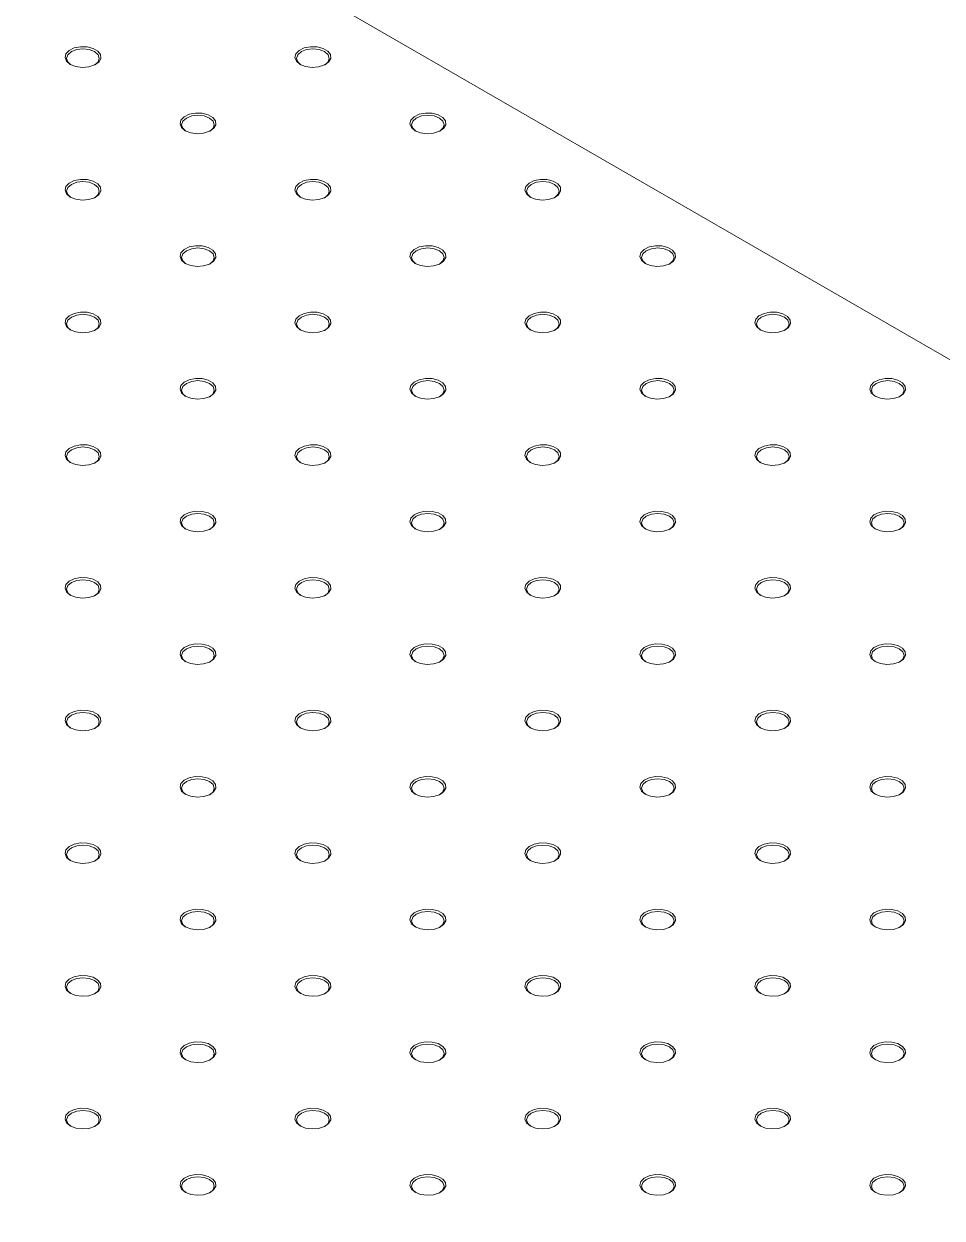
# Model space of a CAD drawing. Header units: inches. Extents: x 0.1 to 10.9, y 0 to 8.5.
# Drawn here: x 9.414 to 9.927, y 7.016 to 7.683 of the extents above; entities that cross this region are included whole.
import ezdxf

# ---------------------------------------------------------------- set-up
doc = ezdxf.new("R2010")
doc.units = ezdxf.units.IN
doc.header["$MEASUREMENT"] = 0

msp = doc.modelspace()

# ---------------------------------------------------------------- linework, layer by layer
at = {"color": 7, "linetype": 'Continuous', "lineweight": 18}
msp.add_line((10.78815, 7.00127), (8.49006, 8.32793), dxfattribs=at)
at = {"color": 7, "linetype": 'Continuous', "lineweight": 18, "flags": 128}
for points in [[(9.4398, 7.66087), (9.43771, 7.66263), (9.43687, 7.6647), (9.43738, 7.66681), (9.43917, 7.66867), (9.44201, 7.67003), (9.44551, 7.67071), (9.4492, 7.67061), (9.45258, 7.66975), (9.45519, 7.66825), (9.45668, 7.6663), (9.45685, 7.66417), (9.45568, 7.66215), (9.45332, 7.66051), (9.45009, 7.65947), (9.44644, 7.65918), (9.44284, 7.65966), (9.4398, 7.66087)], [(9.45367, 7.66068), (9.45534, 7.66221), (9.45604, 7.66423), (9.45534, 7.66624), (9.45336, 7.66796), (9.4504, 7.6691), (9.4469, 7.6695), (9.44341, 7.6691), (9.44044, 7.66796), (9.43846, 7.66624), (9.43777, 7.66423), (9.43846, 7.66221), (9.44013, 7.66068)], [(9.56836, 7.66087), (9.56628, 7.66263), (9.56543, 7.6647), (9.56594, 7.66681), (9.56774, 7.66867), (9.57058, 7.67003), (9.57408, 7.67071), (9.57777, 7.67061), (9.58114, 7.66975), (9.58375, 7.66825), (9.58525, 7.6663), (9.58542, 7.66417), (9.58424, 7.66215), (9.58188, 7.66051), (9.57866, 7.65947), (9.575, 7.65918), (9.57141, 7.65966), (9.56836, 7.66087)], [(9.58223, 7.66068), (9.58391, 7.66221), (9.5846, 7.66423), (9.58391, 7.66624), (9.58193, 7.66796), (9.57896, 7.6691), (9.57547, 7.6695), (9.57197, 7.6691), (9.56901, 7.66796), (9.56703, 7.66624), (9.56633, 7.66423), (9.56703, 7.66221), (9.5687, 7.66068)], [(9.50408, 7.62376), (9.50199, 7.62552), (9.50115, 7.62759), (9.50166, 7.6297), (9.50346, 7.63156), (9.5063, 7.63293), (9.5098, 7.6336), (9.51348, 7.6335), (9.51686, 7.63264), (9.51947, 7.63114), (9.52096, 7.62919), (9.52113, 7.62706), (9.51996, 7.62504), (9.5176, 7.6234), (9.51438, 7.62236), (9.51072, 7.62207), (9.50713, 7.62255), (9.50408, 7.62376)], [(9.51795, 7.62357), (9.51963, 7.6251), (9.52032, 7.62712), (9.51963, 7.62913), (9.51764, 7.63085), (9.51468, 7.63199), (9.51118, 7.63239), (9.50769, 7.63199), (9.50472, 7.63085), (9.50274, 7.62913), (9.50205, 7.62712), (9.50274, 7.6251), (9.50442, 7.62357)], [(9.63265, 7.62376), (9.63056, 7.62552), (9.62971, 7.62759), (9.63022, 7.6297), (9.63202, 7.63156), (9.63486, 7.63293), (9.63836, 7.6336), (9.64205, 7.6335), (9.64543, 7.63264), (9.64804, 7.63114), (9.64953, 7.62919), (9.6497, 7.62706), (9.64853, 7.62504), (9.64617, 7.6234), (9.64294, 7.62236), (9.63929, 7.62207), (9.63569, 7.62255), (9.63265, 7.62376)], [(9.64652, 7.62357), (9.64819, 7.6251), (9.64889, 7.62712), (9.64819, 7.62913), (9.64621, 7.63085), (9.64325, 7.63199), (9.63975, 7.63239), (9.63625, 7.63199), (9.63329, 7.63085), (9.63131, 7.62913), (9.63061, 7.62712), (9.63131, 7.6251), (9.63298, 7.62357)], [(9.4398, 7.58665), (9.43771, 7.58841), (9.43687, 7.59048), (9.43738, 7.59259), (9.43917, 7.59445), (9.44201, 7.59582), (9.44551, 7.59649), (9.4492, 7.59639), (9.45258, 7.59553), (9.45519, 7.59403), (9.45668, 7.59208), (9.45685, 7.58995), (9.45568, 7.58793), (9.45332, 7.58629), (9.45009, 7.58525), (9.44644, 7.58496), (9.44284, 7.58544), (9.4398, 7.58665)], [(9.45367, 7.58646), (9.45534, 7.58799), (9.45604, 7.59001), (9.45534, 7.59203), (9.45336, 7.59374), (9.4504, 7.59488), (9.4469, 7.59528), (9.44341, 7.59488), (9.44044, 7.59374), (9.43846, 7.59203), (9.43777, 7.59001), (9.43846, 7.58799), (9.44013, 7.58646)], [(9.56836, 7.58665), (9.56628, 7.58841), (9.56543, 7.59048), (9.56594, 7.59259), (9.56774, 7.59445), (9.57058, 7.59582), (9.57408, 7.59649), (9.57777, 7.59639), (9.58114, 7.59553), (9.58375, 7.59403), (9.58525, 7.59208), (9.58542, 7.58995), (9.58424, 7.58793), (9.58188, 7.58629), (9.57866, 7.58525), (9.575, 7.58496), (9.57141, 7.58544), (9.56836, 7.58665)], [(9.58223, 7.58646), (9.58391, 7.58799), (9.5846, 7.59001), (9.58391, 7.59203), (9.58193, 7.59374), (9.57896, 7.59488), (9.57547, 7.59528), (9.57197, 7.59488), (9.56901, 7.59374), (9.56703, 7.59203), (9.56633, 7.59001), (9.56703, 7.58799), (9.5687, 7.58646)], [(9.69693, 7.58665), (9.69484, 7.58841), (9.694, 7.59048), (9.69451, 7.59259), (9.6963, 7.59445), (9.69914, 7.59582), (9.70264, 7.59649), (9.70633, 7.59639), (9.70971, 7.59553), (9.71232, 7.59403), (9.71381, 7.59208), (9.71398, 7.58995), (9.71281, 7.58793), (9.71045, 7.58629), (9.70722, 7.58525), (9.70357, 7.58496), (9.69997, 7.58544), (9.69693, 7.58665)], [(9.7108, 7.58646), (9.71247, 7.58799), (9.71317, 7.59001), (9.71247, 7.59203), (9.71049, 7.59374), (9.70753, 7.59488), (9.70403, 7.59528), (9.70054, 7.59488), (9.69757, 7.59374), (9.69559, 7.59203), (9.6949, 7.59001), (9.69559, 7.58799), (9.69726, 7.58646)], [(9.50408, 7.54954), (9.50199, 7.5513), (9.50115, 7.55337), (9.50166, 7.55548), (9.50346, 7.55734), (9.5063, 7.55871), (9.5098, 7.55938), (9.51348, 7.55928), (9.51686, 7.55842), (9.51947, 7.55692), (9.52096, 7.55497), (9.52113, 7.55284), (9.51996, 7.55082), (9.5176, 7.54918), (9.51438, 7.54814), (9.51072, 7.54785), (9.50713, 7.54833), (9.50408, 7.54954)], [(9.51795, 7.54935), (9.51963, 7.55088), (9.52032, 7.5529), (9.51963, 7.55492), (9.51764, 7.55663), (9.51468, 7.55777), (9.51118, 7.55817), (9.50769, 7.55777), (9.50472, 7.55663), (9.50274, 7.55492), (9.50205, 7.5529), (9.50274, 7.55088), (9.50442, 7.54935)], [(9.63265, 7.54954), (9.63056, 7.5513), (9.62971, 7.55337), (9.63022, 7.55548), (9.63202, 7.55734), (9.63486, 7.55871), (9.63836, 7.55938), (9.64205, 7.55928), (9.64543, 7.55842), (9.64804, 7.55692), (9.64953, 7.55497), (9.6497, 7.55284), (9.64853, 7.55082), (9.64617, 7.54918), (9.64294, 7.54814), (9.63929, 7.54785), (9.63569, 7.54833), (9.63265, 7.54954)], [(9.64652, 7.54935), (9.64819, 7.55088), (9.64889, 7.5529), (9.64819, 7.55492), (9.64621, 7.55663), (9.64325, 7.55777), (9.63975, 7.55817), (9.63625, 7.55777), (9.63329, 7.55663), (9.63131, 7.55492), (9.63061, 7.5529), (9.63131, 7.55088), (9.63298, 7.54935)], [(9.76121, 7.54954), (9.75912, 7.5513), (9.75828, 7.55337), (9.75879, 7.55548), (9.76059, 7.55734), (9.76343, 7.55871), (9.76693, 7.55938), (9.77061, 7.55928), (9.77399, 7.55842), (9.7766, 7.55692), (9.77809, 7.55497), (9.77826, 7.55284), (9.77709, 7.55082), (9.77473, 7.54918), (9.77151, 7.54814), (9.76785, 7.54785), (9.76426, 7.54833), (9.76121, 7.54954)], [(9.77508, 7.54935), (9.77675, 7.55088), (9.77745, 7.5529), (9.77675, 7.55492), (9.77477, 7.55663), (9.77181, 7.55777), (9.76831, 7.55817), (9.76482, 7.55777), (9.76185, 7.55663), (9.75987, 7.55492), (9.75918, 7.5529), (9.75987, 7.55088), (9.76155, 7.54935)], [(9.4398, 7.51243), (9.43771, 7.51419), (9.43687, 7.51626), (9.43738, 7.51837), (9.43917, 7.52024), (9.44201, 7.5216), (9.44551, 7.52227), (9.4492, 7.52218), (9.45258, 7.52131), (9.45519, 7.51981), (9.45668, 7.51786), (9.45685, 7.51573), (9.45568, 7.51371), (9.45332, 7.51207), (9.45009, 7.51103), (9.44644, 7.51074), (9.44284, 7.51123), (9.4398, 7.51243)], [(9.56836, 7.51243), (9.56628, 7.51419), (9.56543, 7.51626), (9.56594, 7.51837), (9.56774, 7.52024), (9.57058, 7.5216), (9.57408, 7.52227), (9.57777, 7.52218), (9.58114, 7.52131), (9.58375, 7.51981), (9.58525, 7.51786), (9.58542, 7.51573), (9.58424, 7.51371), (9.58188, 7.51207), (9.57866, 7.51103), (9.575, 7.51074), (9.57141, 7.51123), (9.56836, 7.51243)], [(9.69693, 7.51243), (9.69484, 7.51419), (9.694, 7.51626), (9.69451, 7.51837), (9.6963, 7.52024), (9.69914, 7.5216), (9.70264, 7.52227), (9.70633, 7.52218), (9.70971, 7.52131), (9.71232, 7.51981), (9.71381, 7.51786), (9.71398, 7.51573), (9.71281, 7.51371), (9.71045, 7.51207), (9.70722, 7.51103), (9.70357, 7.51074), (9.69997, 7.51123), (9.69693, 7.51243)], [(9.82549, 7.51243), (9.82341, 7.51419), (9.82256, 7.51626), (9.82307, 7.51837), (9.82487, 7.52024), (9.82771, 7.5216), (9.83121, 7.52227), (9.8349, 7.52218), (9.83827, 7.52131), (9.84088, 7.51981), (9.84238, 7.51786), (9.84255, 7.51573), (9.84137, 7.51371), (9.83901, 7.51207), (9.83579, 7.51103), (9.83213, 7.51074), (9.82854, 7.51123), (9.82549, 7.51243)], [(9.45367, 7.51224), (9.45534, 7.51377), (9.45604, 7.51579), (9.45534, 7.51781), (9.45336, 7.51952), (9.4504, 7.52066), (9.4469, 7.52106), (9.44341, 7.52066), (9.44044, 7.51952), (9.43846, 7.51781), (9.43777, 7.51579), (9.43846, 7.51377), (9.44013, 7.51224)], [(9.58223, 7.51224), (9.58391, 7.51377), (9.5846, 7.51579), (9.58391, 7.51781), (9.58193, 7.51952), (9.57896, 7.52066), (9.57547, 7.52106), (9.57197, 7.52066), (9.56901, 7.51952), (9.56703, 7.51781), (9.56633, 7.51579), (9.56703, 7.51377), (9.5687, 7.51224)], [(9.7108, 7.51224), (9.71247, 7.51377), (9.71317, 7.51579), (9.71247, 7.51781), (9.71049, 7.51952), (9.70753, 7.52066), (9.70403, 7.52106), (9.70054, 7.52066), (9.69757, 7.51952), (9.69559, 7.51781), (9.6949, 7.51579), (9.69559, 7.51377), (9.69726, 7.51224)], [(9.83936, 7.51224), (9.84104, 7.51377), (9.84173, 7.51579), (9.84104, 7.51781), (9.83906, 7.51952), (9.83609, 7.52066), (9.8326, 7.52106), (9.8291, 7.52066), (9.82614, 7.51952), (9.82416, 7.51781), (9.82346, 7.51579), (9.82416, 7.51377), (9.82583, 7.51224)], [(9.50408, 7.47532), (9.50199, 7.47708), (9.50115, 7.47915), (9.50166, 7.48126), (9.50346, 7.48313), (9.5063, 7.48449), (9.5098, 7.48516), (9.51348, 7.48507), (9.51686, 7.48421), (9.51947, 7.4827), (9.52096, 7.48075), (9.52113, 7.47862), (9.51996, 7.4766), (9.5176, 7.47496), (9.51438, 7.47392), (9.51072, 7.47363), (9.50713, 7.47412), (9.50408, 7.47532)], [(9.51795, 7.47514), (9.51963, 7.47666), (9.52032, 7.47868), (9.51963, 7.4807), (9.51764, 7.48241), (9.51468, 7.48355), (9.51118, 7.48395), (9.50769, 7.48355), (9.50472, 7.48241), (9.50274, 7.4807), (9.50205, 7.47868), (9.50274, 7.47666), (9.50442, 7.47514)], [(9.63265, 7.47532), (9.63056, 7.47708), (9.62971, 7.47915), (9.63022, 7.48126), (9.63202, 7.48313), (9.63486, 7.48449), (9.63836, 7.48516), (9.64205, 7.48507), (9.64543, 7.48421), (9.64804, 7.4827), (9.64953, 7.48075), (9.6497, 7.47862), (9.64853, 7.4766), (9.64617, 7.47496), (9.64294, 7.47392), (9.63929, 7.47363), (9.63569, 7.47412), (9.63265, 7.47532)], [(9.64652, 7.47514), (9.64819, 7.47666), (9.64889, 7.47868), (9.64819, 7.4807), (9.64621, 7.48241), (9.64325, 7.48355), (9.63975, 7.48395), (9.63625, 7.48355), (9.63329, 7.48241), (9.63131, 7.4807), (9.63061, 7.47868), (9.63131, 7.47666), (9.63298, 7.47514)], [(9.76121, 7.47532), (9.75912, 7.47708), (9.75828, 7.47915), (9.75879, 7.48126), (9.76059, 7.48313), (9.76343, 7.48449), (9.76693, 7.48516), (9.77061, 7.48507), (9.77399, 7.48421), (9.7766, 7.4827), (9.77809, 7.48075), (9.77826, 7.47862), (9.77709, 7.4766), (9.77473, 7.47496), (9.77151, 7.47392), (9.76785, 7.47363), (9.76426, 7.47412), (9.76121, 7.47532)], [(9.77508, 7.47514), (9.77675, 7.47666), (9.77745, 7.47868), (9.77675, 7.4807), (9.77477, 7.48241), (9.77181, 7.48355), (9.76831, 7.48395), (9.76482, 7.48355), (9.76185, 7.48241), (9.75987, 7.4807), (9.75918, 7.47868), (9.75987, 7.47666), (9.76155, 7.47514)], [(9.88978, 7.47532), (9.88769, 7.47708), (9.88684, 7.47915), (9.88735, 7.48126), (9.88915, 7.48313), (9.89199, 7.48449), (9.89549, 7.48516), (9.89918, 7.48507), (9.90256, 7.48421), (9.90517, 7.4827), (9.90666, 7.48075), (9.90683, 7.47862), (9.90565, 7.4766), (9.9033, 7.47496), (9.90007, 7.47392), (9.89641, 7.47363), (9.89282, 7.47412), (9.88978, 7.47532)], [(9.90365, 7.47514), (9.90532, 7.47666), (9.90602, 7.47868), (9.90532, 7.4807), (9.90334, 7.48241), (9.90038, 7.48355), (9.89688, 7.48395), (9.89338, 7.48355), (9.89042, 7.48241), (9.88844, 7.4807), (9.88774, 7.47868), (9.88844, 7.47666), (9.89011, 7.47514)], [(9.4398, 7.43821), (9.43771, 7.43997), (9.43687, 7.44204), (9.43738, 7.44415), (9.43917, 7.44602), (9.44201, 7.44738), (9.44551, 7.44806), (9.4492, 7.44796), (9.45258, 7.4471), (9.45519, 7.44559), (9.45668, 7.44364), (9.45685, 7.44151), (9.45568, 7.43949), (9.45332, 7.43785), (9.45009, 7.43681), (9.44644, 7.43652), (9.44284, 7.43701), (9.4398, 7.43821)], [(9.56836, 7.43821), (9.56628, 7.43997), (9.56543, 7.44204), (9.56594, 7.44415), (9.56774, 7.44602), (9.57058, 7.44738), (9.57408, 7.44806), (9.57777, 7.44796), (9.58114, 7.4471), (9.58375, 7.44559), (9.58525, 7.44364), (9.58542, 7.44151), (9.58424, 7.43949), (9.58188, 7.43785), (9.57866, 7.43681), (9.575, 7.43652), (9.57141, 7.43701), (9.56836, 7.43821)], [(9.69693, 7.43821), (9.69484, 7.43997), (9.694, 7.44204), (9.69451, 7.44415), (9.6963, 7.44602), (9.69914, 7.44738), (9.70264, 7.44806), (9.70633, 7.44796), (9.70971, 7.4471), (9.71232, 7.44559), (9.71381, 7.44364), (9.71398, 7.44151), (9.71281, 7.43949), (9.71045, 7.43785), (9.70722, 7.43681), (9.70357, 7.43652), (9.69997, 7.43701), (9.69693, 7.43821)], [(9.82549, 7.43821), (9.82341, 7.43997), (9.82256, 7.44204), (9.82307, 7.44415), (9.82487, 7.44602), (9.82771, 7.44738), (9.83121, 7.44806), (9.8349, 7.44796), (9.83827, 7.4471), (9.84088, 7.44559), (9.84238, 7.44364), (9.84255, 7.44151), (9.84137, 7.43949), (9.83901, 7.43785), (9.83579, 7.43681), (9.83213, 7.43652), (9.82854, 7.43701), (9.82549, 7.43821)], [(9.45367, 7.43803), (9.45534, 7.43955), (9.45604, 7.44157), (9.45534, 7.44359), (9.45336, 7.4453), (9.4504, 7.44644), (9.4469, 7.44684), (9.44341, 7.44644), (9.44044, 7.4453), (9.43846, 7.44359), (9.43777, 7.44157), (9.43846, 7.43955), (9.44013, 7.43803)], [(9.58223, 7.43803), (9.58391, 7.43955), (9.5846, 7.44157), (9.58391, 7.44359), (9.58193, 7.4453), (9.57896, 7.44644), (9.57547, 7.44684), (9.57197, 7.44644), (9.56901, 7.4453), (9.56703, 7.44359), (9.56633, 7.44157), (9.56703, 7.43955), (9.5687, 7.43803)], [(9.7108, 7.43803), (9.71247, 7.43955), (9.71317, 7.44157), (9.71247, 7.44359), (9.71049, 7.4453), (9.70753, 7.44644), (9.70403, 7.44684), (9.70054, 7.44644), (9.69757, 7.4453), (9.69559, 7.44359), (9.6949, 7.44157), (9.69559, 7.43955), (9.69726, 7.43803)], [(9.83936, 7.43803), (9.84104, 7.43955), (9.84173, 7.44157), (9.84104, 7.44359), (9.83906, 7.4453), (9.83609, 7.44644), (9.8326, 7.44684), (9.8291, 7.44644), (9.82614, 7.4453), (9.82416, 7.44359), (9.82346, 7.44157), (9.82416, 7.43955), (9.82583, 7.43803)], [(9.50408, 7.4011), (9.50199, 7.40286), (9.50115, 7.40493), (9.50166, 7.40704), (9.50346, 7.40891), (9.5063, 7.41027), (9.5098, 7.41095), (9.51348, 7.41085), (9.51686, 7.40999), (9.51947, 7.40848), (9.52096, 7.40653), (9.52113, 7.4044), (9.51996, 7.40238), (9.5176, 7.40074), (9.51438, 7.3997), (9.51072, 7.39941), (9.50713, 7.3999), (9.50408, 7.4011)], [(9.51795, 7.40092), (9.51963, 7.40244), (9.52032, 7.40446), (9.51963, 7.40648), (9.51764, 7.40819), (9.51468, 7.40933), (9.51118, 7.40973), (9.50769, 7.40933), (9.50472, 7.40819), (9.50274, 7.40648), (9.50205, 7.40446), (9.50274, 7.40244), (9.50442, 7.40092)], [(9.63265, 7.4011), (9.63056, 7.40286), (9.62971, 7.40493), (9.63022, 7.40704), (9.63202, 7.40891), (9.63486, 7.41027), (9.63836, 7.41095), (9.64205, 7.41085), (9.64543, 7.40999), (9.64804, 7.40848), (9.64953, 7.40653), (9.6497, 7.4044), (9.64853, 7.40238), (9.64617, 7.40074), (9.64294, 7.3997), (9.63929, 7.39941), (9.63569, 7.3999), (9.63265, 7.4011)], [(9.64652, 7.40092), (9.64819, 7.40244), (9.64889, 7.40446), (9.64819, 7.40648), (9.64621, 7.40819), (9.64325, 7.40933), (9.63975, 7.40973), (9.63625, 7.40933), (9.63329, 7.40819), (9.63131, 7.40648), (9.63061, 7.40446), (9.63131, 7.40244), (9.63298, 7.40092)], [(9.76121, 7.4011), (9.75912, 7.40286), (9.75828, 7.40493), (9.75879, 7.40704), (9.76059, 7.40891), (9.76343, 7.41027), (9.76693, 7.41095), (9.77061, 7.41085), (9.77399, 7.40999), (9.7766, 7.40848), (9.77809, 7.40653), (9.77826, 7.4044), (9.77709, 7.40238), (9.77473, 7.40074), (9.77151, 7.3997), (9.76785, 7.39941), (9.76426, 7.3999), (9.76121, 7.4011)], [(9.77508, 7.40092), (9.77675, 7.40244), (9.77745, 7.40446), (9.77675, 7.40648), (9.77477, 7.40819), (9.77181, 7.40933), (9.76831, 7.40973), (9.76482, 7.40933), (9.76185, 7.40819), (9.75987, 7.40648), (9.75918, 7.40446), (9.75987, 7.40244), (9.76155, 7.40092)], [(9.88978, 7.4011), (9.88769, 7.40286), (9.88684, 7.40493), (9.88735, 7.40704), (9.88915, 7.40891), (9.89199, 7.41027), (9.89549, 7.41095), (9.89918, 7.41085), (9.90256, 7.40999), (9.90517, 7.40848), (9.90666, 7.40653), (9.90683, 7.4044), (9.90565, 7.40238), (9.9033, 7.40074), (9.90007, 7.3997), (9.89641, 7.39941), (9.89282, 7.3999), (9.88978, 7.4011)], [(9.90365, 7.40092), (9.90532, 7.40244), (9.90602, 7.40446), (9.90532, 7.40648), (9.90334, 7.40819), (9.90038, 7.40933), (9.89688, 7.40973), (9.89338, 7.40933), (9.89042, 7.40819), (9.88844, 7.40648), (9.88774, 7.40446), (9.88844, 7.40244), (9.89011, 7.40092)], [(9.4398, 7.36399), (9.43771, 7.36575), (9.43687, 7.36782), (9.43738, 7.36994), (9.43917, 7.3718), (9.44201, 7.37316), (9.44551, 7.37384), (9.4492, 7.37374), (9.45258, 7.37288), (9.45519, 7.37137), (9.45668, 7.36942), (9.45685, 7.36729), (9.45568, 7.36527), (9.45332, 7.36363), (9.45009, 7.36259), (9.44644, 7.3623), (9.44284, 7.36279), (9.4398, 7.36399)], [(9.45367, 7.36381), (9.45534, 7.36533), (9.45604, 7.36735), (9.45534, 7.36937), (9.45336, 7.37108), (9.4504, 7.37222), (9.4469, 7.37262), (9.44341, 7.37222), (9.44044, 7.37108), (9.43846, 7.36937), (9.43777, 7.36735), (9.43846, 7.36533), (9.44013, 7.36381)], [(9.56836, 7.36399), (9.56628, 7.36575), (9.56543, 7.36782), (9.56594, 7.36994), (9.56774, 7.3718), (9.57058, 7.37316), (9.57408, 7.37384), (9.57777, 7.37374), (9.58114, 7.37288), (9.58375, 7.37137), (9.58525, 7.36942), (9.58542, 7.36729), (9.58424, 7.36527), (9.58188, 7.36363), (9.57866, 7.36259), (9.575, 7.3623), (9.57141, 7.36279), (9.56836, 7.36399)], [(9.58223, 7.36381), (9.58391, 7.36533), (9.5846, 7.36735), (9.58391, 7.36937), (9.58193, 7.37108), (9.57896, 7.37222), (9.57547, 7.37262), (9.57197, 7.37222), (9.56901, 7.37108), (9.56703, 7.36937), (9.56633, 7.36735), (9.56703, 7.36533), (9.5687, 7.36381)], [(9.69693, 7.36399), (9.69484, 7.36575), (9.694, 7.36782), (9.69451, 7.36994), (9.6963, 7.3718), (9.69914, 7.37316), (9.70264, 7.37384), (9.70633, 7.37374), (9.70971, 7.37288), (9.71232, 7.37137), (9.71381, 7.36942), (9.71398, 7.36729), (9.71281, 7.36527), (9.71045, 7.36363), (9.70722, 7.36259), (9.70357, 7.3623), (9.69997, 7.36279), (9.69693, 7.36399)], [(9.7108, 7.36381), (9.71247, 7.36533), (9.71317, 7.36735), (9.71247, 7.36937), (9.71049, 7.37108), (9.70753, 7.37222), (9.70403, 7.37262), (9.70054, 7.37222), (9.69757, 7.37108), (9.69559, 7.36937), (9.6949, 7.36735), (9.69559, 7.36533), (9.69726, 7.36381)], [(9.82549, 7.36399), (9.82341, 7.36575), (9.82256, 7.36782), (9.82307, 7.36994), (9.82487, 7.3718), (9.82771, 7.37316), (9.83121, 7.37384), (9.8349, 7.37374), (9.83827, 7.37288), (9.84088, 7.37137), (9.84238, 7.36942), (9.84255, 7.36729), (9.84137, 7.36527), (9.83901, 7.36363), (9.83579, 7.36259), (9.83213, 7.3623), (9.82854, 7.36279), (9.82549, 7.36399)], [(9.83936, 7.36381), (9.84104, 7.36533), (9.84173, 7.36735), (9.84104, 7.36937), (9.83906, 7.37108), (9.83609, 7.37222), (9.8326, 7.37262), (9.8291, 7.37222), (9.82614, 7.37108), (9.82416, 7.36937), (9.82346, 7.36735), (9.82416, 7.36533), (9.82583, 7.36381)], [(9.50408, 7.32688), (9.50199, 7.32864), (9.50115, 7.33072), (9.50166, 7.33283), (9.50346, 7.33469), (9.5063, 7.33605), (9.5098, 7.33673), (9.51348, 7.33663), (9.51686, 7.33577), (9.51947, 7.33426), (9.52096, 7.33231), (9.52113, 7.33018), (9.51996, 7.32816), (9.5176, 7.32652), (9.51438, 7.32548), (9.51072, 7.32519), (9.50713, 7.32568), (9.50408, 7.32688)], [(9.51795, 7.3267), (9.51963, 7.32822), (9.52032, 7.33024), (9.51963, 7.33226), (9.51764, 7.33397), (9.51468, 7.33511), (9.51118, 7.33552), (9.50769, 7.33511), (9.50472, 7.33397), (9.50274, 7.33226), (9.50205, 7.33024), (9.50274, 7.32822), (9.50442, 7.3267)], [(9.63265, 7.32688), (9.63056, 7.32864), (9.62971, 7.33072), (9.63022, 7.33283), (9.63202, 7.33469), (9.63486, 7.33605), (9.63836, 7.33673), (9.64205, 7.33663), (9.64543, 7.33577), (9.64804, 7.33426), (9.64953, 7.33231), (9.6497, 7.33018), (9.64853, 7.32816), (9.64617, 7.32652), (9.64294, 7.32548), (9.63929, 7.32519), (9.63569, 7.32568), (9.63265, 7.32688)], [(9.64652, 7.3267), (9.64819, 7.32822), (9.64889, 7.33024), (9.64819, 7.33226), (9.64621, 7.33397), (9.64325, 7.33511), (9.63975, 7.33552), (9.63625, 7.33511), (9.63329, 7.33397), (9.63131, 7.33226), (9.63061, 7.33024), (9.63131, 7.32822), (9.63298, 7.3267)], [(9.76121, 7.32688), (9.75912, 7.32864), (9.75828, 7.33072), (9.75879, 7.33283), (9.76059, 7.33469), (9.76343, 7.33605), (9.76693, 7.33673), (9.77061, 7.33663), (9.77399, 7.33577), (9.7766, 7.33426), (9.77809, 7.33231), (9.77826, 7.33018), (9.77709, 7.32816), (9.77473, 7.32652), (9.77151, 7.32548), (9.76785, 7.32519), (9.76426, 7.32568), (9.76121, 7.32688)], [(9.77508, 7.3267), (9.77675, 7.32822), (9.77745, 7.33024), (9.77675, 7.33226), (9.77477, 7.33397), (9.77181, 7.33511), (9.76831, 7.33552), (9.76482, 7.33511), (9.76185, 7.33397), (9.75987, 7.33226), (9.75918, 7.33024), (9.75987, 7.32822), (9.76155, 7.3267)], [(9.88978, 7.32688), (9.88769, 7.32864), (9.88684, 7.33072), (9.88735, 7.33283), (9.88915, 7.33469), (9.89199, 7.33605), (9.89549, 7.33673), (9.89918, 7.33663), (9.90256, 7.33577), (9.90517, 7.33426), (9.90666, 7.33231), (9.90683, 7.33018), (9.90565, 7.32816), (9.9033, 7.32652), (9.90007, 7.32548), (9.89641, 7.32519), (9.89282, 7.32568), (9.88978, 7.32688)], [(9.90365, 7.3267), (9.90532, 7.32822), (9.90602, 7.33024), (9.90532, 7.33226), (9.90334, 7.33397), (9.90038, 7.33511), (9.89688, 7.33552), (9.89338, 7.33511), (9.89042, 7.33397), (9.88844, 7.33226), (9.88774, 7.33024), (9.88844, 7.32822), (9.89011, 7.3267)], [(9.4398, 7.28977), (9.43771, 7.29153), (9.43687, 7.29361), (9.43738, 7.29572), (9.43917, 7.29758), (9.44201, 7.29894), (9.44551, 7.29962), (9.4492, 7.29952), (9.45258, 7.29866), (9.45519, 7.29715), (9.45668, 7.2952), (9.45685, 7.29307), (9.45568, 7.29105), (9.45332, 7.28941), (9.45009, 7.28838), (9.44644, 7.28808), (9.44284, 7.28857), (9.4398, 7.28977)], [(9.45367, 7.28959), (9.45534, 7.29111), (9.45604, 7.29313), (9.45534, 7.29515), (9.45336, 7.29686), (9.4504, 7.298), (9.4469, 7.29841), (9.44341, 7.298), (9.44044, 7.29686), (9.43846, 7.29515), (9.43777, 7.29313), (9.43846, 7.29111), (9.44013, 7.28959)], [(9.56836, 7.28977), (9.56628, 7.29153), (9.56543, 7.29361), (9.56594, 7.29572), (9.56774, 7.29758), (9.57058, 7.29894), (9.57408, 7.29962), (9.57777, 7.29952), (9.58114, 7.29866), (9.58375, 7.29715), (9.58525, 7.2952), (9.58542, 7.29307), (9.58424, 7.29105), (9.58188, 7.28941), (9.57866, 7.28838), (9.575, 7.28808), (9.57141, 7.28857), (9.56836, 7.28977)], [(9.58223, 7.28959), (9.58391, 7.29111), (9.5846, 7.29313), (9.58391, 7.29515), (9.58193, 7.29686), (9.57896, 7.298), (9.57547, 7.29841), (9.57197, 7.298), (9.56901, 7.29686), (9.56703, 7.29515), (9.56633, 7.29313), (9.56703, 7.29111), (9.5687, 7.28959)], [(9.69693, 7.28977), (9.69484, 7.29153), (9.694, 7.29361), (9.69451, 7.29572), (9.6963, 7.29758), (9.69914, 7.29894), (9.70264, 7.29962), (9.70633, 7.29952), (9.70971, 7.29866), (9.71232, 7.29715), (9.71381, 7.2952), (9.71398, 7.29307), (9.71281, 7.29105), (9.71045, 7.28941), (9.70722, 7.28838), (9.70357, 7.28808), (9.69997, 7.28857), (9.69693, 7.28977)], [(9.7108, 7.28959), (9.71247, 7.29111), (9.71317, 7.29313), (9.71247, 7.29515), (9.71049, 7.29686), (9.70753, 7.298), (9.70403, 7.29841), (9.70054, 7.298), (9.69757, 7.29686), (9.69559, 7.29515), (9.6949, 7.29313), (9.69559, 7.29111), (9.69726, 7.28959)], [(9.82549, 7.28977), (9.82341, 7.29153), (9.82256, 7.29361), (9.82307, 7.29572), (9.82487, 7.29758), (9.82771, 7.29894), (9.83121, 7.29962), (9.8349, 7.29952), (9.83827, 7.29866), (9.84088, 7.29715), (9.84238, 7.2952), (9.84255, 7.29307), (9.84137, 7.29105), (9.83901, 7.28941), (9.83579, 7.28838), (9.83213, 7.28808), (9.82854, 7.28857), (9.82549, 7.28977)], [(9.83936, 7.28959), (9.84104, 7.29111), (9.84173, 7.29313), (9.84104, 7.29515), (9.83906, 7.29686), (9.83609, 7.298), (9.8326, 7.29841), (9.8291, 7.298), (9.82614, 7.29686), (9.82416, 7.29515), (9.82346, 7.29313), (9.82416, 7.29111), (9.82583, 7.28959)], [(9.50408, 7.25266), (9.50199, 7.25442), (9.50115, 7.2565), (9.50166, 7.25861), (9.50346, 7.26047), (9.5063, 7.26183), (9.5098, 7.26251), (9.51348, 7.26241), (9.51686, 7.26155), (9.51947, 7.26004), (9.52096, 7.25809), (9.52113, 7.25596), (9.51996, 7.25394), (9.5176, 7.2523), (9.51438, 7.25127), (9.51072, 7.25097), (9.50713, 7.25146), (9.50408, 7.25266)], [(9.51795, 7.25248), (9.51963, 7.254), (9.52032, 7.25602), (9.51963, 7.25804), (9.51764, 7.25975), (9.51468, 7.26089), (9.51118, 7.2613), (9.50769, 7.26089), (9.50472, 7.25975), (9.50274, 7.25804), (9.50205, 7.25602), (9.50274, 7.254), (9.50442, 7.25248)], [(9.63265, 7.25266), (9.63056, 7.25442), (9.62971, 7.2565), (9.63022, 7.25861), (9.63202, 7.26047), (9.63486, 7.26183), (9.63836, 7.26251), (9.64205, 7.26241), (9.64543, 7.26155), (9.64804, 7.26004), (9.64953, 7.25809), (9.6497, 7.25596), (9.64853, 7.25394), (9.64617, 7.2523), (9.64294, 7.25127), (9.63929, 7.25097), (9.63569, 7.25146), (9.63265, 7.25266)], [(9.64652, 7.25248), (9.64819, 7.254), (9.64889, 7.25602), (9.64819, 7.25804), (9.64621, 7.25975), (9.64325, 7.26089), (9.63975, 7.2613), (9.63625, 7.26089), (9.63329, 7.25975), (9.63131, 7.25804), (9.63061, 7.25602), (9.63131, 7.254), (9.63298, 7.25248)], [(9.76121, 7.25266), (9.75912, 7.25442), (9.75828, 7.2565), (9.75879, 7.25861), (9.76059, 7.26047), (9.76343, 7.26183), (9.76693, 7.26251), (9.77061, 7.26241), (9.77399, 7.26155), (9.7766, 7.26004), (9.77809, 7.25809), (9.77826, 7.25596), (9.77709, 7.25394), (9.77473, 7.2523), (9.77151, 7.25127), (9.76785, 7.25097), (9.76426, 7.25146), (9.76121, 7.25266)], [(9.77508, 7.25248), (9.77675, 7.254), (9.77745, 7.25602), (9.77675, 7.25804), (9.77477, 7.25975), (9.77181, 7.26089), (9.76831, 7.2613), (9.76482, 7.26089), (9.76185, 7.25975), (9.75987, 7.25804), (9.75918, 7.25602), (9.75987, 7.254), (9.76155, 7.25248)], [(9.88978, 7.25266), (9.88769, 7.25442), (9.88684, 7.2565), (9.88735, 7.25861), (9.88915, 7.26047), (9.89199, 7.26183), (9.89549, 7.26251), (9.89918, 7.26241), (9.90256, 7.26155), (9.90517, 7.26004), (9.90666, 7.25809), (9.90683, 7.25596), (9.90565, 7.25394), (9.9033, 7.2523), (9.90007, 7.25127), (9.89641, 7.25097), (9.89282, 7.25146), (9.88978, 7.25266)], [(9.90365, 7.25248), (9.90532, 7.254), (9.90602, 7.25602), (9.90532, 7.25804), (9.90334, 7.25975), (9.90038, 7.26089), (9.89688, 7.2613), (9.89338, 7.26089), (9.89042, 7.25975), (9.88844, 7.25804), (9.88774, 7.25602), (9.88844, 7.254), (9.89011, 7.25248)], [(9.4398, 7.21555), (9.43771, 7.21731), (9.43687, 7.21939), (9.43738, 7.2215), (9.43917, 7.22336), (9.44201, 7.22472), (9.44551, 7.2254), (9.4492, 7.2253), (9.45258, 7.22444), (9.45519, 7.22293), (9.45668, 7.22098), (9.45685, 7.21885), (9.45568, 7.21683), (9.45332, 7.21519), (9.45009, 7.21416), (9.44644, 7.21386), (9.44284, 7.21435), (9.4398, 7.21555)], [(9.45367, 7.21537), (9.45534, 7.21689), (9.45604, 7.21891), (9.45534, 7.22093), (9.45336, 7.22264), (9.4504, 7.22379), (9.4469, 7.22419), (9.44341, 7.22379), (9.44044, 7.22264), (9.43846, 7.22093), (9.43777, 7.21891), (9.43846, 7.21689), (9.44013, 7.21537)], [(9.56836, 7.21555), (9.56628, 7.21731), (9.56543, 7.21939), (9.56594, 7.2215), (9.56774, 7.22336), (9.57058, 7.22472), (9.57408, 7.2254), (9.57777, 7.2253), (9.58114, 7.22444), (9.58375, 7.22293), (9.58525, 7.22098), (9.58542, 7.21885), (9.58424, 7.21683), (9.58188, 7.21519), (9.57866, 7.21416), (9.575, 7.21386), (9.57141, 7.21435), (9.56836, 7.21555)], [(9.58223, 7.21537), (9.58391, 7.21689), (9.5846, 7.21891), (9.58391, 7.22093), (9.58193, 7.22264), (9.57896, 7.22379), (9.57547, 7.22419), (9.57197, 7.22379), (9.56901, 7.22264), (9.56703, 7.22093), (9.56633, 7.21891), (9.56703, 7.21689), (9.5687, 7.21537)], [(9.69693, 7.21555), (9.69484, 7.21731), (9.694, 7.21939), (9.69451, 7.2215), (9.6963, 7.22336), (9.69914, 7.22472), (9.70264, 7.2254), (9.70633, 7.2253), (9.70971, 7.22444), (9.71232, 7.22293), (9.71381, 7.22098), (9.71398, 7.21885), (9.71281, 7.21683), (9.71045, 7.21519), (9.70722, 7.21416), (9.70357, 7.21386), (9.69997, 7.21435), (9.69693, 7.21555)], [(9.7108, 7.21537), (9.71247, 7.21689), (9.71317, 7.21891), (9.71247, 7.22093), (9.71049, 7.22264), (9.70753, 7.22379), (9.70403, 7.22419), (9.70054, 7.22379), (9.69757, 7.22264), (9.69559, 7.22093), (9.6949, 7.21891), (9.69559, 7.21689), (9.69726, 7.21537)], [(9.82549, 7.21555), (9.82341, 7.21731), (9.82256, 7.21939), (9.82307, 7.2215), (9.82487, 7.22336), (9.82771, 7.22472), (9.83121, 7.2254), (9.8349, 7.2253), (9.83827, 7.22444), (9.84088, 7.22293), (9.84238, 7.22098), (9.84255, 7.21885), (9.84137, 7.21683), (9.83901, 7.21519), (9.83579, 7.21416), (9.83213, 7.21386), (9.82854, 7.21435), (9.82549, 7.21555)], [(9.83936, 7.21537), (9.84104, 7.21689), (9.84173, 7.21891), (9.84104, 7.22093), (9.83906, 7.22264), (9.83609, 7.22379), (9.8326, 7.22419), (9.8291, 7.22379), (9.82614, 7.22264), (9.82416, 7.22093), (9.82346, 7.21891), (9.82416, 7.21689), (9.82583, 7.21537)], [(9.50408, 7.17844), (9.50199, 7.1802), (9.50115, 7.18228), (9.50166, 7.18439), (9.50346, 7.18625), (9.5063, 7.18761), (9.5098, 7.18829), (9.51348, 7.18819), (9.51686, 7.18733), (9.51947, 7.18582), (9.52096, 7.18387), (9.52113, 7.18174), (9.51996, 7.17972), (9.5176, 7.17808), (9.51438, 7.17705), (9.51072, 7.17675), (9.50713, 7.17724), (9.50408, 7.17844)], [(9.63265, 7.17844), (9.63056, 7.1802), (9.62971, 7.18228), (9.63022, 7.18439), (9.63202, 7.18625), (9.63486, 7.18761), (9.63836, 7.18829), (9.64205, 7.18819), (9.64543, 7.18733), (9.64804, 7.18582), (9.64953, 7.18387), (9.6497, 7.18174), (9.64853, 7.17972), (9.64617, 7.17808), (9.64294, 7.17705), (9.63929, 7.17675), (9.63569, 7.17724), (9.63265, 7.17844)], [(9.76121, 7.17844), (9.75912, 7.1802), (9.75828, 7.18228), (9.75879, 7.18439), (9.76059, 7.18625), (9.76343, 7.18761), (9.76693, 7.18829), (9.77061, 7.18819), (9.77399, 7.18733), (9.7766, 7.18582), (9.77809, 7.18387), (9.77826, 7.18174), (9.77709, 7.17972), (9.77473, 7.17808), (9.77151, 7.17705), (9.76785, 7.17675), (9.76426, 7.17724), (9.76121, 7.17844)], [(9.88978, 7.17844), (9.88769, 7.1802), (9.88684, 7.18228), (9.88735, 7.18439), (9.88915, 7.18625), (9.89199, 7.18761), (9.89549, 7.18829), (9.89918, 7.18819), (9.90256, 7.18733), (9.90517, 7.18582), (9.90666, 7.18387), (9.90683, 7.18174), (9.90565, 7.17972), (9.9033, 7.17808), (9.90007, 7.17705), (9.89641, 7.17675), (9.89282, 7.17724), (9.88978, 7.17844)], [(9.51795, 7.17826), (9.51963, 7.17978), (9.52032, 7.1818), (9.51963, 7.18382), (9.51764, 7.18553), (9.51468, 7.18668), (9.51118, 7.18708), (9.50769, 7.18668), (9.50472, 7.18553), (9.50274, 7.18382), (9.50205, 7.1818), (9.50274, 7.17978), (9.50442, 7.17826)], [(9.64652, 7.17826), (9.64819, 7.17978), (9.64889, 7.1818), (9.64819, 7.18382), (9.64621, 7.18553), (9.64325, 7.18668), (9.63975, 7.18708), (9.63625, 7.18668), (9.63329, 7.18553), (9.63131, 7.18382), (9.63061, 7.1818), (9.63131, 7.17978), (9.63298, 7.17826)], [(9.77508, 7.17826), (9.77675, 7.17978), (9.77745, 7.1818), (9.77675, 7.18382), (9.77477, 7.18553), (9.77181, 7.18668), (9.76831, 7.18708), (9.76482, 7.18668), (9.76185, 7.18553), (9.75987, 7.18382), (9.75918, 7.1818), (9.75987, 7.17978), (9.76155, 7.17826)], [(9.90365, 7.17826), (9.90532, 7.17978), (9.90602, 7.1818), (9.90532, 7.18382), (9.90334, 7.18553), (9.90038, 7.18668), (9.89688, 7.18708), (9.89338, 7.18668), (9.89042, 7.18553), (9.88844, 7.18382), (9.88774, 7.1818), (9.88844, 7.17978), (9.89011, 7.17826)], [(9.4398, 7.14134), (9.43771, 7.14309), (9.43687, 7.14517), (9.43738, 7.14728), (9.43917, 7.14914), (9.44201, 7.1505), (9.44551, 7.15118), (9.4492, 7.15108), (9.45258, 7.15022), (9.45519, 7.14871), (9.45668, 7.14676), (9.45685, 7.14463), (9.45568, 7.14261), (9.45332, 7.14097), (9.45009, 7.13994), (9.44644, 7.13964), (9.44284, 7.14013), (9.4398, 7.14134)], [(9.45367, 7.14115), (9.45534, 7.14268), (9.45604, 7.14469), (9.45534, 7.14671), (9.45336, 7.14842), (9.4504, 7.14957), (9.4469, 7.14997), (9.44341, 7.14957), (9.44044, 7.14842), (9.43846, 7.14671), (9.43777, 7.14469), (9.43846, 7.14268), (9.44013, 7.14115)], [(9.56836, 7.14134), (9.56628, 7.14309), (9.56543, 7.14517), (9.56594, 7.14728), (9.56774, 7.14914), (9.57058, 7.1505), (9.57408, 7.15118), (9.57777, 7.15108), (9.58114, 7.15022), (9.58375, 7.14871), (9.58525, 7.14676), (9.58542, 7.14463), (9.58424, 7.14261), (9.58188, 7.14097), (9.57866, 7.13994), (9.575, 7.13964), (9.57141, 7.14013), (9.56836, 7.14134)], [(9.58223, 7.14115), (9.58391, 7.14268), (9.5846, 7.14469), (9.58391, 7.14671), (9.58193, 7.14842), (9.57896, 7.14957), (9.57547, 7.14997), (9.57197, 7.14957), (9.56901, 7.14842), (9.56703, 7.14671), (9.56633, 7.14469), (9.56703, 7.14268), (9.5687, 7.14115)], [(9.69693, 7.14134), (9.69484, 7.14309), (9.694, 7.14517), (9.69451, 7.14728), (9.6963, 7.14914), (9.69914, 7.1505), (9.70264, 7.15118), (9.70633, 7.15108), (9.70971, 7.15022), (9.71232, 7.14871), (9.71381, 7.14676), (9.71398, 7.14463), (9.71281, 7.14261), (9.71045, 7.14097), (9.70722, 7.13994), (9.70357, 7.13964), (9.69997, 7.14013), (9.69693, 7.14134)], [(9.7108, 7.14115), (9.71247, 7.14268), (9.71317, 7.14469), (9.71247, 7.14671), (9.71049, 7.14842), (9.70753, 7.14957), (9.70403, 7.14997), (9.70054, 7.14957), (9.69757, 7.14842), (9.69559, 7.14671), (9.6949, 7.14469), (9.69559, 7.14268), (9.69726, 7.14115)], [(9.82549, 7.14134), (9.82341, 7.14309), (9.82256, 7.14517), (9.82307, 7.14728), (9.82487, 7.14914), (9.82771, 7.1505), (9.83121, 7.15118), (9.8349, 7.15108), (9.83827, 7.15022), (9.84088, 7.14871), (9.84238, 7.14676), (9.84255, 7.14463), (9.84137, 7.14261), (9.83901, 7.14097), (9.83579, 7.13994), (9.83213, 7.13964), (9.82854, 7.14013), (9.82549, 7.14134)], [(9.83936, 7.14115), (9.84104, 7.14268), (9.84173, 7.14469), (9.84104, 7.14671), (9.83906, 7.14842), (9.83609, 7.14957), (9.8326, 7.14997), (9.8291, 7.14957), (9.82614, 7.14842), (9.82416, 7.14671), (9.82346, 7.14469), (9.82416, 7.14268), (9.82583, 7.14115)], [(9.50408, 7.10423), (9.50199, 7.10598), (9.50115, 7.10806), (9.50166, 7.11017), (9.50346, 7.11203), (9.5063, 7.11339), (9.5098, 7.11407), (9.51348, 7.11397), (9.51686, 7.11311), (9.51947, 7.1116), (9.52096, 7.10965), (9.52113, 7.10753), (9.51996, 7.1055), (9.5176, 7.10386), (9.51438, 7.10283), (9.51072, 7.10253), (9.50713, 7.10302), (9.50408, 7.10423)], [(9.63265, 7.10423), (9.63056, 7.10598), (9.62971, 7.10806), (9.63022, 7.11017), (9.63202, 7.11203), (9.63486, 7.11339), (9.63836, 7.11407), (9.64205, 7.11397), (9.64543, 7.11311), (9.64804, 7.1116), (9.64953, 7.10965), (9.6497, 7.10753), (9.64853, 7.1055), (9.64617, 7.10386), (9.64294, 7.10283), (9.63929, 7.10253), (9.63569, 7.10302), (9.63265, 7.10423)], [(9.76121, 7.10423), (9.75912, 7.10598), (9.75828, 7.10806), (9.75879, 7.11017), (9.76059, 7.11203), (9.76343, 7.11339), (9.76693, 7.11407), (9.77061, 7.11397), (9.77399, 7.11311), (9.7766, 7.1116), (9.77809, 7.10965), (9.77826, 7.10753), (9.77709, 7.1055), (9.77473, 7.10386), (9.77151, 7.10283), (9.76785, 7.10253), (9.76426, 7.10302), (9.76121, 7.10423)], [(9.88978, 7.10423), (9.88769, 7.10598), (9.88684, 7.10806), (9.88735, 7.11017), (9.88915, 7.11203), (9.89199, 7.11339), (9.89549, 7.11407), (9.89918, 7.11397), (9.90256, 7.11311), (9.90517, 7.1116), (9.90666, 7.10965), (9.90683, 7.10753), (9.90565, 7.1055), (9.9033, 7.10386), (9.90007, 7.10283), (9.89641, 7.10253), (9.89282, 7.10302), (9.88978, 7.10423)], [(9.51795, 7.10404), (9.51963, 7.10557), (9.52032, 7.10758), (9.51963, 7.1096), (9.51764, 7.11131), (9.51468, 7.11246), (9.51118, 7.11286), (9.50769, 7.11246), (9.50472, 7.11131), (9.50274, 7.1096), (9.50205, 7.10758), (9.50274, 7.10557), (9.50442, 7.10404)], [(9.64652, 7.10404), (9.64819, 7.10557), (9.64889, 7.10758), (9.64819, 7.1096), (9.64621, 7.11131), (9.64325, 7.11246), (9.63975, 7.11286), (9.63625, 7.11246), (9.63329, 7.11131), (9.63131, 7.1096), (9.63061, 7.10758), (9.63131, 7.10557), (9.63298, 7.10404)], [(9.77508, 7.10404), (9.77675, 7.10557), (9.77745, 7.10758), (9.77675, 7.1096), (9.77477, 7.11131), (9.77181, 7.11246), (9.76831, 7.11286), (9.76482, 7.11246), (9.76185, 7.11131), (9.75987, 7.1096), (9.75918, 7.10758), (9.75987, 7.10557), (9.76155, 7.10404)], [(9.90365, 7.10404), (9.90532, 7.10557), (9.90602, 7.10758), (9.90532, 7.1096), (9.90334, 7.11131), (9.90038, 7.11246), (9.89688, 7.11286), (9.89338, 7.11246), (9.89042, 7.11131), (9.88844, 7.1096), (9.88774, 7.10758), (9.88844, 7.10557), (9.89011, 7.10404)], [(9.4398, 7.06712), (9.43771, 7.06887), (9.43687, 7.07095), (9.43738, 7.07306), (9.43917, 7.07492), (9.44201, 7.07628), (9.44551, 7.07696), (9.4492, 7.07686), (9.45258, 7.076), (9.45519, 7.07449), (9.45668, 7.07254), (9.45685, 7.07042), (9.45568, 7.0684), (9.45332, 7.06676), (9.45009, 7.06572), (9.44644, 7.06542), (9.44284, 7.06591), (9.4398, 7.06712)], [(9.45367, 7.06693), (9.45534, 7.06846), (9.45604, 7.07047), (9.45534, 7.07249), (9.45336, 7.0742), (9.4504, 7.07535), (9.4469, 7.07575), (9.44341, 7.07535), (9.44044, 7.0742), (9.43846, 7.07249), (9.43777, 7.07047), (9.43846, 7.06846), (9.44013, 7.06693)], [(9.56836, 7.06712), (9.56628, 7.06887), (9.56543, 7.07095), (9.56594, 7.07306), (9.56774, 7.07492), (9.57058, 7.07628), (9.57408, 7.07696), (9.57777, 7.07686), (9.58114, 7.076), (9.58375, 7.07449), (9.58525, 7.07254), (9.58542, 7.07042), (9.58424, 7.0684), (9.58188, 7.06676), (9.57866, 7.06572), (9.575, 7.06542), (9.57141, 7.06591), (9.56836, 7.06712)], [(9.58223, 7.06693), (9.58391, 7.06846), (9.5846, 7.07047), (9.58391, 7.07249), (9.58193, 7.0742), (9.57896, 7.07535), (9.57547, 7.07575), (9.57197, 7.07535), (9.56901, 7.0742), (9.56703, 7.07249), (9.56633, 7.07047), (9.56703, 7.06846), (9.5687, 7.06693)], [(9.69693, 7.06712), (9.69484, 7.06887), (9.694, 7.07095), (9.69451, 7.07306), (9.6963, 7.07492), (9.69914, 7.07628), (9.70264, 7.07696), (9.70633, 7.07686), (9.70971, 7.076), (9.71232, 7.07449), (9.71381, 7.07254), (9.71398, 7.07042), (9.71281, 7.0684), (9.71045, 7.06676), (9.70722, 7.06572), (9.70357, 7.06542), (9.69997, 7.06591), (9.69693, 7.06712)], [(9.7108, 7.06693), (9.71247, 7.06846), (9.71317, 7.07047), (9.71247, 7.07249), (9.71049, 7.0742), (9.70753, 7.07535), (9.70403, 7.07575), (9.70054, 7.07535), (9.69757, 7.0742), (9.69559, 7.07249), (9.6949, 7.07047), (9.69559, 7.06846), (9.69726, 7.06693)], [(9.82549, 7.06712), (9.82341, 7.06887), (9.82256, 7.07095), (9.82307, 7.07306), (9.82487, 7.07492), (9.82771, 7.07628), (9.83121, 7.07696), (9.8349, 7.07686), (9.83827, 7.076), (9.84088, 7.07449), (9.84238, 7.07254), (9.84255, 7.07042), (9.84137, 7.0684), (9.83901, 7.06676), (9.83579, 7.06572), (9.83213, 7.06542), (9.82854, 7.06591), (9.82549, 7.06712)], [(9.83936, 7.06693), (9.84104, 7.06846), (9.84173, 7.07047), (9.84104, 7.07249), (9.83906, 7.0742), (9.83609, 7.07535), (9.8326, 7.07575), (9.8291, 7.07535), (9.82614, 7.0742), (9.82416, 7.07249), (9.82346, 7.07047), (9.82416, 7.06846), (9.82583, 7.06693)], [(9.50408, 7.03001), (9.50199, 7.03177), (9.50115, 7.03384), (9.50166, 7.03595), (9.50346, 7.03781), (9.5063, 7.03917), (9.5098, 7.03985), (9.51348, 7.03975), (9.51686, 7.03889), (9.51947, 7.03738), (9.52096, 7.03544), (9.52113, 7.03331), (9.51996, 7.03129), (9.5176, 7.02965), (9.51438, 7.02861), (9.51072, 7.02831), (9.50713, 7.0288), (9.50408, 7.03001)], [(9.51795, 7.02982), (9.51963, 7.03135), (9.52032, 7.03337), (9.51963, 7.03538), (9.51764, 7.03709), (9.51468, 7.03824), (9.51118, 7.03864), (9.50769, 7.03824), (9.50472, 7.03709), (9.50274, 7.03538), (9.50205, 7.03337), (9.50274, 7.03135), (9.50442, 7.02982)], [(9.63265, 7.03001), (9.63056, 7.03177), (9.62971, 7.03384), (9.63022, 7.03595), (9.63202, 7.03781), (9.63486, 7.03917), (9.63836, 7.03985), (9.64205, 7.03975), (9.64543, 7.03889), (9.64804, 7.03738), (9.64953, 7.03544), (9.6497, 7.03331), (9.64853, 7.03129), (9.64617, 7.02965), (9.64294, 7.02861), (9.63929, 7.02831), (9.63569, 7.0288), (9.63265, 7.03001)], [(9.64652, 7.02982), (9.64819, 7.03135), (9.64889, 7.03337), (9.64819, 7.03538), (9.64621, 7.03709), (9.64325, 7.03824), (9.63975, 7.03864), (9.63625, 7.03824), (9.63329, 7.03709), (9.63131, 7.03538), (9.63061, 7.03337), (9.63131, 7.03135), (9.63298, 7.02982)], [(9.76121, 7.03001), (9.75912, 7.03177), (9.75828, 7.03384), (9.75879, 7.03595), (9.76059, 7.03781), (9.76343, 7.03917), (9.76693, 7.03985), (9.77061, 7.03975), (9.77399, 7.03889), (9.7766, 7.03738), (9.77809, 7.03544), (9.77826, 7.03331), (9.77709, 7.03129), (9.77473, 7.02965), (9.77151, 7.02861), (9.76785, 7.02831), (9.76426, 7.0288), (9.76121, 7.03001)], [(9.77508, 7.02982), (9.77675, 7.03135), (9.77745, 7.03337), (9.77675, 7.03538), (9.77477, 7.03709), (9.77181, 7.03824), (9.76831, 7.03864), (9.76482, 7.03824), (9.76185, 7.03709), (9.75987, 7.03538), (9.75918, 7.03337), (9.75987, 7.03135), (9.76155, 7.02982)], [(9.88978, 7.03001), (9.88769, 7.03177), (9.88684, 7.03384), (9.88735, 7.03595), (9.88915, 7.03781), (9.89199, 7.03917), (9.89549, 7.03985), (9.89918, 7.03975), (9.90256, 7.03889), (9.90517, 7.03738), (9.90666, 7.03544), (9.90683, 7.03331), (9.90565, 7.03129), (9.9033, 7.02965), (9.90007, 7.02861), (9.89641, 7.02831), (9.89282, 7.0288), (9.88978, 7.03001)], [(9.90365, 7.02982), (9.90532, 7.03135), (9.90602, 7.03337), (9.90532, 7.03538), (9.90334, 7.03709), (9.90038, 7.03824), (9.89688, 7.03864), (9.89338, 7.03824), (9.89042, 7.03709), (9.88844, 7.03538), (9.88774, 7.03337), (9.88844, 7.03135), (9.89011, 7.02982)]]:
    msp.add_lwpolyline(points, dxfattribs=at)

doc.saveas('drawing.dxf')
